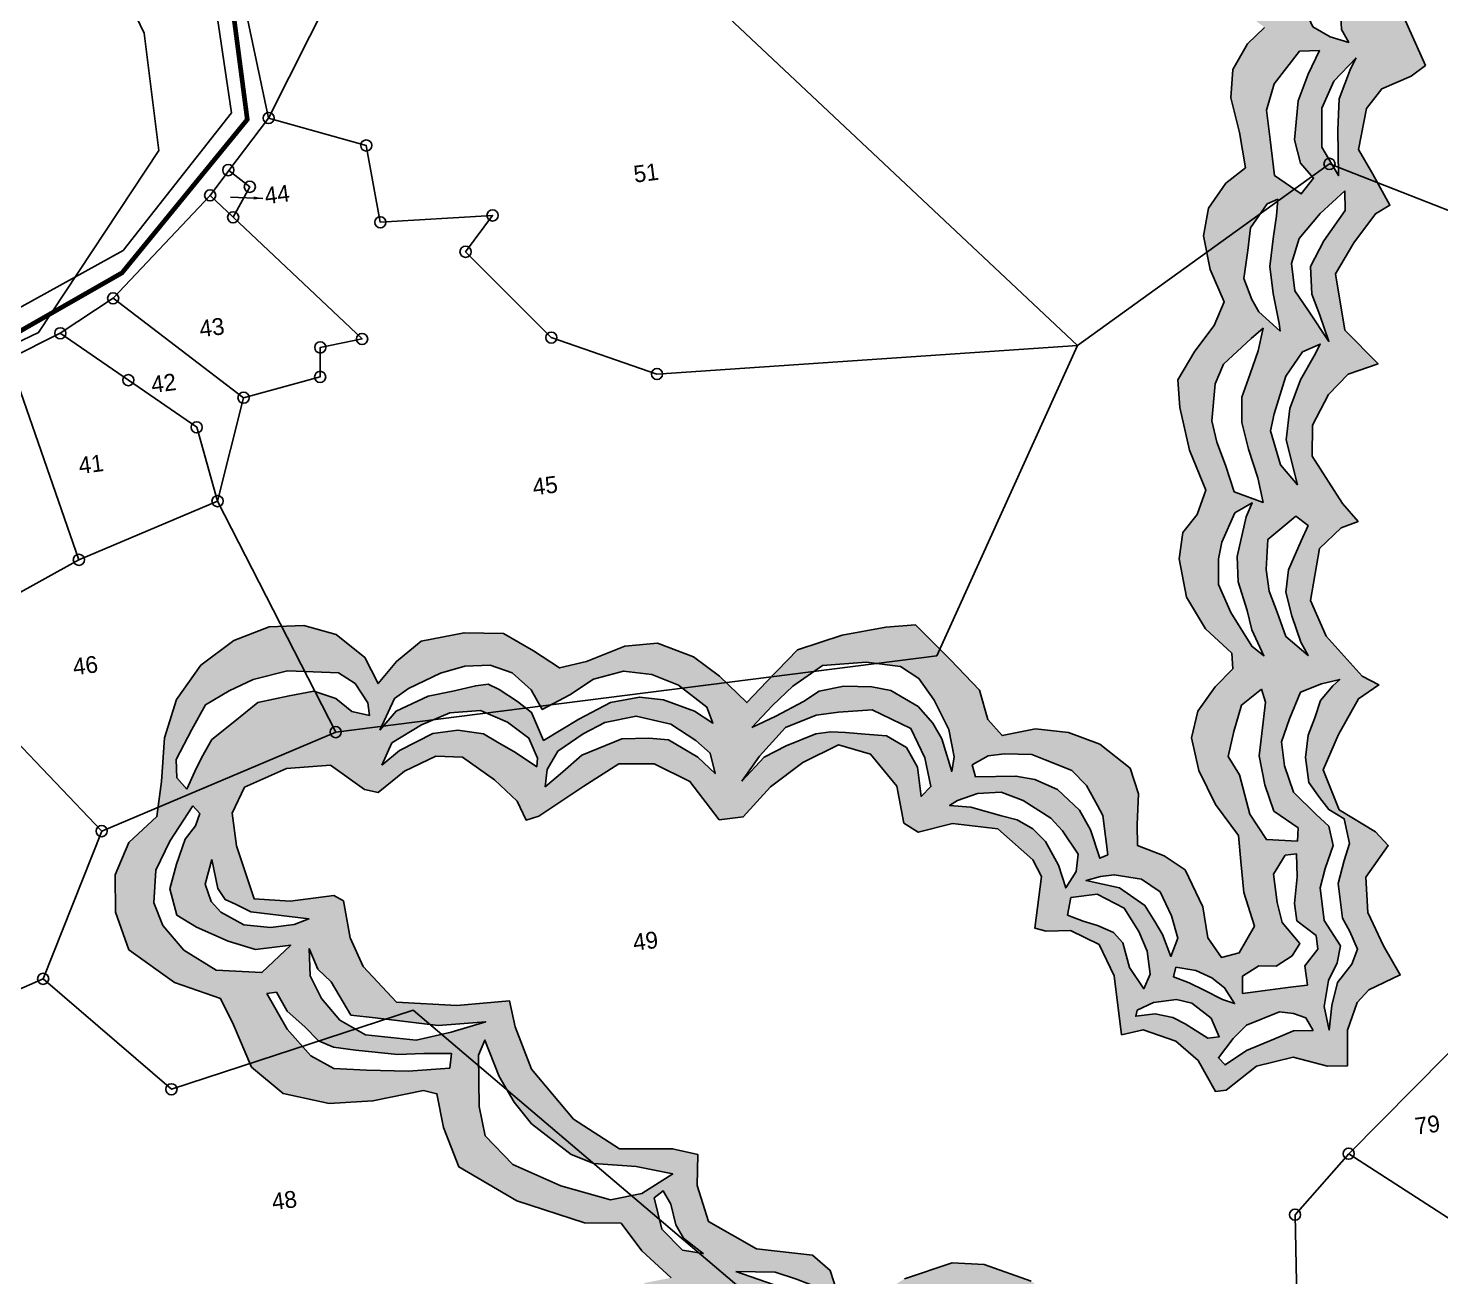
# Model space of a CAD drawing. Header units: metres. Extents: x 306977 to 311128, y 1929693 to 1933907.
# Drawn here: x 309382 to 310009, y 1932328 to 1932883 of the extents above; entities that cross this region are included whole.
import ezdxf

# ---------------------------------------------------------------- set-up
doc = ezdxf.new("R2010")
doc.units = ezdxf.units.M
doc.header["$LTSCALE"] = 0.3
doc.linetypes.add('DASHDOT', pattern=[1, 0.5, -0.25, 0, -0.25])
doc.layers.get('0').update_dxf_attribs({"linetype": 'CONTINUOUS'})
for name, color, linetype in [('POLY_HATCH', 12, 'CONTINUOUS'), ('POLY_PARCEL', 6, 'CONTINUOUS'), ('POLY_WATER', 4, 'CONTINUOUS'), ('SYM_ARROW', 1, 'CONTINUOUS'), ('SYM_STONE', 1, 'CONTINUOUS'), ('TEXT_PARCEL', 7, 'CONTINUOUS'), ('V_BOUND_STREAM_LINE', 7, 'DASHDOT'), ('VILLAGE BOUNDRY', 15, 'CONTINUOUS')]:
    doc.layers.add(name, color=color, linetype=linetype)
doc.styles.add('TEXT_MAP', font='KRDEV050.TTF')
doc.dimstyles.get("Standard").update_dxf_attribs({"dimtxt": 0.18, "dimasz": 0.18, "dimexe": 0.18, "dimexo": 0.0625, "dimgap": 0.09, "dimtad": 0, "dimtih": 1, "dimtoh": 1, "dimdec": 4, "dimzin": 0, "dimdsep": 46, "dimtxsty": 'Standard', "dimcen": 0.09, "dimadec": 0, "dimazin": 0, "dimtfac": 1, "dimtdec": 4, "dimtofl": 0, "dimtmove": 0, "dimatfit": 3, "dimfxl": 1, "dimtolj": 1, "dimtzin": 0, "dimarcsym": 0})
pattern_1 = [(0, (304442.5539, 1929643.4807), (0.79375, 0.79375), [0.79375, -0.79375]), (90, (304443.3477, 1929643.4807), (-0.79375, 0.79375), [0.79375, -0.79375])]

# ---------------------------------------------------------------- blocks, each defined once
blk = doc.blocks.new('STONE')
blk.add_circle((0, 0), 0.851)
blk = doc.blocks.new('TEXTARROW')
blk.add_leader([(0.04, -0.01), (8.68, -0.01)], dimstyle='Standard', override={"dimtxt": 2.5, "dimasz": 2.5, "dimexe": 1.25, "dimexo": 0.625, "dimgap": 0.625, "dimtad": 1, "dimtih": 0, "dimtoh": 0, "dimzin": 8, "dimcen": 2.5, "dimtofl": 1})
blk = doc.blocks.new('ED')
at = {"layer": 'POLY_HATCH'}
h = blk.add_hatch(dxfattribs=at)
h.set_pattern_fill('ZIGZAG', color=256, scale=0.25, style=0)
h.set_pattern_definition(pattern_1)
h.paths.add_polyline_path([(304953.11, 1930227.54), (304954.01, 1930229.92), (304955.4, 1930231.74), (304955.22, 1930232.48), (304953.68, 1930233.23), (304950.73, 1930234.55), (304948.84, 1930237.5), (304947.45, 1930241.24), (304947.52, 1930242.95), (304944.67, 1930242.74), (304945.22, 1930240.86), (304946.25, 1930236.45), (304949.64, 1930233.51), (304949.64, 1930232.33), (304946.69, 1930234.24), (304944.04, 1930236.01), (304941.54, 1930240.86), (304941.54, 1930242.5), (304938.18, 1930242.25), (304938.9, 1930239.39), (304940.37, 1930236.74), (304941.84, 1930234.54), (304946.25, 1930231.6), (304944.78, 1930231.3), (304941.84, 1930232.33), (304939.34, 1930234.54), (304937.13, 1930237.48), (304935.95, 1930241.6), (304936.19, 1930242.1), (304932.47, 1930241.82), (304932.8, 1930240.35), (304934.26, 1930235.69), (304937.08, 1930232.73), (304940.32, 1930230.13), (304939.64, 1930227.68), (304938.4, 1930225.86), (304938.08, 1930222.91), (304939.11, 1930219.81), (304941.71, 1930216.79), (304944.1, 1930214.47), (304942.07, 1930212.94), (304940.18, 1930210.42), (304939.57, 1930207.46), (304940.04, 1930203.65), (304940.21, 1930199.84), (304937.9, 1930198.46), (304935.72, 1930196.07), (304934.83, 1930193.19), (304935.08, 1930189.52), (304936.12, 1930185.93), (304934.73, 1930183.54), (304932.34, 1930181.09), (304931.34, 1930179.79), (304934.33, 1930177.82), (304935.21, 1930179.32), (304938.49, 1930181.66), (304939.89, 1930182.59), (304939.07, 1930180.25), (304937.9, 1930177.92), (304936.98, 1930176.08), (304940.18, 1930173.98), (304941.65, 1930177.22), (304943.75, 1930179.55), (304945.74, 1930180.14), (304944.92, 1930178.97), (304943.17, 1930176.63), (304941.65, 1930173.71), (304941.5, 1930173.12), (304943.81, 1930171.6), (304945.95, 1930174.69), (304948.31, 1930176.57), (304951.6, 1930177.28), (304948.54, 1930181.27), (304948.31, 1930187.38), (304950.66, 1930190.44), (304953.35, 1930193.22), (304955, 1930193.92), (304953.59, 1930197.45), (304952.41, 1930200.27), (304953.83, 1930204.5), (304955.71, 1930206.38), (304959, 1930207.32), (304960.65, 1930208.26), (304959, 1930213.66), (304959.47, 1930216.48), (304961.59, 1930219.06), (304963.71, 1930219.06), (304965.35, 1930220.47), (304967, 1930223.76), (304970.29, 1930225.88), (304972.88, 1930225.64), (304975, 1930224), (304976.41, 1930221.41), (304977.35, 1930220.47), (304980.41, 1930220), (304982.29, 1930217.42), (304983, 1930215.3), (304981.37, 1930211.06), (304982.53, 1930209.9), (304983.94, 1930207.55), (304984.87, 1930204.36), (304984.57, 1930202.57), (304987.1, 1930201.98), (304987.1, 1930203.54), (304986.96, 1930206.03), (304986.39, 1930208.52), (304987.82, 1930206.38), (304988.39, 1930203.68), (304988.39, 1930201.69), (304991.23, 1930201.03), (304991.23, 1930201.9), (304990.52, 1930204.96), (304989.81, 1930206.74), (304990.52, 1930206.53), (304991.73, 1930204.75), (304992.3, 1930202.83), (304992.56, 1930200.72), (304995.94, 1930199.95), (304995.91, 1930200.95), (304994.45, 1930205.11), (304992.71, 1930207.35), (304994.67, 1930208.74), (304995.99, 1930211.41), (304996.16, 1930217.36), (304994.2, 1930221.16), (304991.03, 1930224.26), (304988.07, 1930224.23), (304984.26, 1930224.55), (304983.37, 1930226.79), (304982.91, 1930229.24), (304980.8, 1930232.13), (304978.27, 1930234.23), (304973.39, 1930234.76), (304968.58, 1930233.52), (304965.48, 1930231.7), (304963.24, 1930228.75), (304962.27, 1930224.94), (304961.38, 1930222.41), (304958.71, 1930220.95), (304955.89, 1930221.56), (304954.01, 1930223.73)])
h.paths.add_polyline_path([(304943.37, 1930228.66), (304945.52, 1930228.06), (304945.09, 1930225.91), (304944.92, 1930223.76), (304945.35, 1930222.64), (304946.38, 1930220.93), (304947.67, 1930219.21), (304950.25, 1930217.92), (304952.65, 1930217.32), (304952.4, 1930215.34), (304952.22, 1930213.2), (304952.83, 1930211.74), (304950.94, 1930212.59), (304949.22, 1930213.88), (304948.79, 1930215.34), (304945.52, 1930217.32), (304942.08, 1930221.36), (304941.65, 1930223.93)], flags=16)
h.paths.add_polyline_path([(304947.93, 1930226.77), (304948.1, 1930229.09), (304949.22, 1930229.95), (304950.08, 1930230.37), (304950.68, 1930229.34), (304950.68, 1930228.06), (304950.94, 1930225.91), (304951.37, 1930224.79), (304951.97, 1930222.9), (304953.26, 1930220.93), (304955.4, 1930219.04), (304955.23, 1930218.18), (304952.22, 1930219.21), (304950.08, 1930221.18), (304948.79, 1930222.64), (304947.93, 1930224.36)], flags=16)
h.paths.add_polyline_path([(304947.5, 1930211.49), (304949.61, 1930211.26), (304948.09, 1930208.92), (304946.69, 1930206.24), (304945.75, 1930202.15), (304946.1, 1930199.58), (304947.27, 1930197.83), (304945.75, 1930196.31), (304943.18, 1930198.64), (304943.18, 1930202.5), (304943.18, 1930205.65), (304944.35, 1930208.34)], flags=16)
h.paths.add_polyline_path([(304953.42, 1930210), (304952.66, 1930208.92), (304951.04, 1930205.88), (304950.5, 1930202.63), (304949.96, 1930197.76), (304948.55, 1930201.01), (304949.09, 1930205.13), (304950.71, 1930207.83)], flags=16)
h.paths.add_polyline_path([(304965.34, 1930225.92), (304965.88, 1930227.32), (304967.51, 1930229.71), (304969.46, 1930230.57), (304972.71, 1930231.12), (304977.04, 1930230.03), (304979.75, 1930226.46), (304979.75, 1930224.08), (304977.8, 1930226.46), (304976.17, 1930227.87), (304974.01, 1930228.62), (304971.62, 1930228.62), (304968.37, 1930227.54)], flags=16)
h.paths.add_polyline_path([(304943.18, 1930196.07), (304942.83, 1930194.32), (304942.25, 1930192.22), (304941.43, 1930189.06), (304941.43, 1930186.14), (304941.66, 1930182.87), (304941.66, 1930182.06), (304939.67, 1930184.39), (304939.09, 1930185.79), (304938.51, 1930188.13), (304939.32, 1930191.05), (304939.91, 1930193.39), (304942.01, 1930195.72)], flags=16)
h.paths.add_polyline_path([(304950.43, 1930196.07), (304950.19, 1930193.97), (304947.5, 1930191.05), (304945.75, 1930188.48), (304945.52, 1930185.56), (304946.1, 1930183.22), (304946.69, 1930180.3), (304944.93, 1930183.81), (304943.76, 1930186.14), (304943.76, 1930189.06), (304944.93, 1930191.63), (304947.5, 1930193.97)], flags=16)
h.paths.add_polyline_path([(304979.43, 1930222.67), (304983, 1930222.13), (304987.01, 1930218.66), (304987.55, 1930215.95), (304986.25, 1930211.62), (304984.84, 1930210.54), (304985.38, 1930214.33), (304985.38, 1930216.17), (304984.84, 1930217.8), (304984.08, 1930219.42), (304982.68, 1930221.04)], flags=16)
h.paths.add_polyline_path([(304985.17, 1930222.67), (304988.42, 1930222.45), (304990.8, 1930219.96), (304991.88, 1930216.71), (304992.21, 1930215.41), (304992.21, 1930212.92), (304990.8, 1930210), (304989.5, 1930209.13), (304990.04, 1930211.3), (304990.26, 1930214.33), (304990.04, 1930215.95), (304989.5, 1930218.66), (304988.96, 1930219.96), (304987.88, 1930221.59)], flags=16)
h = blk.add_hatch(dxfattribs=at)
h.set_pattern_fill('ZIGZAG', color=256, scale=0.25, style=0)
h.set_pattern_definition(pattern_1)
h.paths.add_polyline_path([(304945.01, 1930142.03), (304947.36, 1930143.21), (304945.72, 1930144.38), (304942.42, 1930149.08), (304941.25, 1930153.07), (304942.89, 1930158.48), (304945.48, 1930160.36), (304947.36, 1930160.83), (304945.95, 1930162.94), (304943.37, 1930168.35), (304943.83, 1930171.59), (304941.5, 1930173.12), (304940.83, 1930170.44), (304941.42, 1930165.53), (304939.9, 1930167.87), (304939.31, 1930171.61), (304939.9, 1930173.36), (304940.18, 1930173.98), (304936.98, 1930176.08), (304936.73, 1930175.58), (304936.38, 1930172.89), (304936.73, 1930169.97), (304937.32, 1930166.82), (304937.55, 1930164.13), (304934.63, 1930165.65), (304934.05, 1930168.57), (304933.46, 1930171.14), (304933.23, 1930173.48), (304934.05, 1930177.33), (304934.33, 1930177.82), (304931.34, 1930179.79), (304930.17, 1930178.27), (304929.99, 1930175.32), (304930.45, 1930170.66), (304931.63, 1930166.21), (304930.38, 1930163.75), (304928.63, 1930162.01), (304927.88, 1930159.27), (304928.13, 1930155.1), (304929.74, 1930151.51), (304932.2, 1930148.55), (304932.09, 1930146.88), (304929.99, 1930145.21), (304927.81, 1930142.89), (304926.78, 1930140.15), (304927.1, 1930136.56), (304928.42, 1930132.75), (304930.45, 1930129.16), (304930.34, 1930126.34), (304930.24, 1930123.03), (304930.91, 1930119.3), (304928.95, 1930116.7), (304926.99, 1930116.45), (304925.82, 1930118.69), (304925.71, 1930122.07), (304924.32, 1930126.24), (304922.29, 1930127.98), (304919.62, 1930129.44), (304919.87, 1930131.68), (304920.4, 1930134.92), (304919.87, 1930137.73), (304916.98, 1930140.69), (304913.81, 1930142.36), (304911.51, 1930142.91), (304910.07, 1930140.28), (304910.97, 1930139.79), (304912.59, 1930138.9), (304913.66, 1930138.27), (304915, 1930136.48), (304915.9, 1930134.24), (304916.35, 1930133.08), (304916.35, 1930130.84), (304916.35, 1930128.87), (304915.45, 1930128.6), (304914.83, 1930131.73), (304913.93, 1930133.97), (304911.87, 1930136.48), (304909.63, 1930137.82), (304908.86, 1930138.07), (304907.71, 1930135.97), (304908.11, 1930135.76), (304910.79, 1930133.52), (304911.87, 1930132), (304913.21, 1930129.32), (304912.77, 1930127.52), (304911.42, 1930125.91), (304910.97, 1930128.42), (304909.9, 1930131.11), (304908.73, 1930132.63), (304907.21, 1930133.79), (304906.64, 1930134.01), (304905.71, 1930132.31), (304908.31, 1930129.34), (304909.02, 1930127.46), (304907.61, 1930122.06), (304908.78, 1930121.59), (304911.37, 1930121.35), (304914.19, 1930119.47), (304915.37, 1930115.95), (304915.37, 1930109.6), (304917.72, 1930109.84), (304921.02, 1930108.19), (304923.13, 1930105.84), (304924.54, 1930102.32), (304925.72, 1930102.32), (304929.25, 1930104.43), (304933.25, 1930104.9), (304936.78, 1930103.49), (304938.9, 1930103.26), (304939.37, 1930107.02), (304940.78, 1930109.84), (304942.19, 1930111.01), (304945.72, 1930112.19), (304944.31, 1930115.48), (304943.13, 1930119.24), (304943.37, 1930123), (304946.19, 1930126.05), (304945.01, 1930127.7), (304941.48, 1930130.52), (304940.31, 1930134.98), (304942.42, 1930138.51)])
h.paths.add_polyline_path([(304939.2, 1930138.84), (304938.61, 1930136.51), (304938.61, 1930133.82), (304939.55, 1930132.07), (304940.36, 1930130.67), (304941.88, 1930129.5), (304942.12, 1930126.81), (304941.3, 1930125.06), (304940.36, 1930122.72), (304940.36, 1930118.98), (304940.95, 1930117.47), (304941.53, 1930115.48), (304940.71, 1930113.96), (304938.96, 1930112.21), (304938.03, 1930109.87), (304937.44, 1930107.3), (304937.21, 1930109.87), (304938.03, 1930112.56), (304939.2, 1930114.31), (304939.78, 1930116.06), (304938.38, 1930118.98), (304938.38, 1930122.49), (304939.2, 1930124.47), (304940.36, 1930126.81), (304940.13, 1930128.91), (304938.96, 1930130.32), (304936.86, 1930133), (304936.27, 1930135.92), (304936.27, 1930138.49), (304937.44, 1930140.83), (304938.96, 1930143.52), (304941.3, 1930144.1), (304943.29, 1930144.33), (304942.47, 1930143.75), (304940.95, 1930142.35), (304940.13, 1930140.6)], flags=16)
h.paths.add_polyline_path([(304934.29, 1930139.66), (304933.7, 1930137.32), (304933.94, 1930134.17), (304934.52, 1930131.25), (304936.86, 1930129.15), (304936.62, 1930127.75), (304933.35, 1930128.33), (304931.95, 1930131.25), (304931.36, 1930135.57), (304930.43, 1930137.67), (304931.36, 1930140.24), (304932.53, 1930142.93), (304934.87, 1930144.33), (304935.1, 1930142.93)], flags=16)
h.paths.add_polyline_path([(304940.25, 1930147.28), (304938.15, 1930149.61), (304937.56, 1930152.3), (304936.98, 1930154.64), (304936.98, 1930156.97), (304937.56, 1930160.13), (304940.83, 1930162.23), (304942, 1930161.06), (304941.07, 1930159.54), (304939.31, 1930156.62), (304938.73, 1930154.29), (304939.08, 1930151.72), (304939.66, 1930148.8)], flags=16)
h.paths.add_polyline_path([(304935.57, 1930147.86), (304934.41, 1930149.03), (304932.65, 1930152.88), (304931.72, 1930156.04), (304932.07, 1930158.73), (304932.65, 1930160.48), (304934.41, 1930163.4), (304936.39, 1930164.22), (304935.57, 1930162.81), (304934.06, 1930158.73), (304933.82, 1930156.04), (304934.41, 1930152.88), (304934.64, 1930150.78)], flags=16)
h.paths.add_polyline_path([(304936.34, 1930126.42), (304936.1, 1930123.97), (304935.48, 1930121.16), (304935.48, 1930119.32), (304937.32, 1930117.49), (304937.32, 1930116.02), (304935.73, 1930114.43), (304935.73, 1930112.35), (304933.89, 1930112.35), (304931.2, 1930112.35), (304928.75, 1930112.35), (304928.99, 1930114.18), (304930.83, 1930115.04), (304932.67, 1930114.79), (304934.5, 1930115.65), (304935.48, 1930116.87), (304933.89, 1930119.32), (304933.65, 1930121.52), (304933.65, 1930124.58), (304935.12, 1930126.42)], flags=16)
h.paths.add_polyline_path([(304921.4, 1930124.22), (304922.26, 1930121.52), (304922.63, 1930119.08), (304921.65, 1930117.24), (304921.04, 1930119.69), (304920.42, 1930121.16), (304919.57, 1930122.99), (304917.12, 1930125.2), (304913.69, 1930126.42), (304915.28, 1930126.66), (304916.75, 1930126.66), (304919.57, 1930125.81)], flags=16)
h.paths.add_polyline_path([(304917.36, 1930122.99), (304918.59, 1930120.3), (304919.2, 1930118.1), (304919.2, 1930115.65), (304918.34, 1930114.18), (304917.12, 1930116.63), (304916.75, 1930119.32), (304915.89, 1930120.55), (304915.28, 1930120.91), (304914.3, 1930121.52), (304912.83, 1930122.14), (304911.24, 1930122.99), (304911.85, 1930124.83), (304914.67, 1930124.83)], flags=16)
h.paths.add_polyline_path([(304925.69, 1930114.43), (304926.91, 1930113.2), (304927.77, 1930111.37), (304926.55, 1930111.98), (304924.71, 1930113.2), (304923.24, 1930114.18), (304921.65, 1930115.04), (304922.01, 1930116.02), (304924.1, 1930115.4)], flags=16)
h.paths.add_polyline_path([(304933.89, 1930109.53), (304935.12, 1930108.92), (304935.73, 1930107.45), (304933.65, 1930107.69), (304931.44, 1930107.08), (304928.38, 1930106.23), (304925.93, 1930105), (304925.32, 1930105.86), (304927.16, 1930107.69), (304928.75, 1930108.92), (304932.42, 1930109.9)], flags=16)
h.paths.add_polyline_path([(304923.24, 1930111.98), (304925.08, 1930110.14), (304925.69, 1930108.06), (304924.46, 1930108.06), (304922.26, 1930109.9), (304921.04, 1930110.75), (304919.2, 1930111.37), (304917.12, 1930111.37), (304917.36, 1930111.98), (304919.2, 1930112.59), (304921.65, 1930112.59)], flags=16)
h = blk.add_hatch(dxfattribs=at)
h.set_pattern_fill('ZIGZAG', color=256, scale=0.25, style=0)
h.set_pattern_definition(pattern_1)
h.paths.add_polyline_path([(304871.47, 1930157.38), (304867.94, 1930157.49), (304863.7, 1930156.38), (304860.75, 1930156.06), (304858.22, 1930158.24), (304855.26, 1930160.48), (304851.09, 1930161.08), (304846.42, 1930160.76), (304843.53, 1930158.95), (304841.29, 1930156.85), (304840.25, 1930159.8), (304837.51, 1930162.61), (304834.2, 1930164), (304830.53, 1930164.32), (304826.57, 1930163.36), (304822.76, 1930161.19), (304819.73, 1930157.88), (304817.91, 1930154), (304817.02, 1930149.41), (304816.06, 1930145.74), (304812.74, 1930143.36), (304810.85, 1930140.12), (304810.39, 1930136.17), (304811.28, 1930132), (304815.67, 1930127.91), (304820.33, 1930125.6), (304821.37, 1930122.64), (304822.69, 1930117.91), (304825.71, 1930114.67), (304830.45, 1930113), (304835.12, 1930112.68), (304840.61, 1930113.1), (304842, 1930112.57), (304842.25, 1930108.9), (304843.35, 1930104.52), (304849.02, 1930100.15), (304855.9, 1930096.91), (304859.78, 1930096.37), (304861.6, 1930093.14), (304864.34, 1930089.9), (304861.53, 1930089.72), (304858.57, 1930088.05), (304855.26, 1930084.95), (304855.23, 1930084.91), (304859.88, 1930081.88), (304860.25, 1930082.75), (304863.67, 1930085.28), (304868.48, 1930086.8), (304869.75, 1930086.54), (304873.55, 1930085.28), (304875.7, 1930084.01), (304879.88, 1930080.85), (304879.88, 1930079.2), (304874.81, 1930082.37), (304871.9, 1930082.75), (304868.48, 1930081.73), (304864.96, 1930078.57), (304866.68, 1930077.45), (304869.58, 1930079.54), (304872.9, 1930080.57), (304875.14, 1930079.61), (304877.39, 1930078.01), (304879.78, 1930075.48), (304881.74, 1930075.52), (304884.05, 1930076.83), (304887.79, 1930076.8), (304891.61, 1930075.98), (304893.35, 1930074.23), (304894.89, 1930071.42), (304895.28, 1930070.52), (304897.31, 1930071.55), (304896.98, 1930072.87), (304895.97, 1930074.52), (304892.8, 1930076.67), (304891.53, 1930077.68), (304888.11, 1930078.31), (304884.57, 1930078.31), (304884.57, 1930078.95), (304888.11, 1930079.83), (304891.53, 1930079.58), (304896.35, 1930077.94), (304899.13, 1930073.5), (304899.5, 1930072.66), (304901.94, 1930073.9), (304900.78, 1930076.04), (304898.25, 1930078.31), (304895.08, 1930080.47), (304893.18, 1930081.73), (304889, 1930082.11), (304885.2, 1930081.1), (304883.05, 1930081.1), (304885.83, 1930082.75), (304889, 1930084.01), (304891.28, 1930084.65), (304894.7, 1930084.65), (304897.61, 1930083.38), (304901.67, 1930080.47), (304903.57, 1930077.05), (304904.7, 1930075.3), (304908.42, 1930077.19), (304906.84, 1930080.55), (304902.46, 1930084.68), (304897.72, 1930087.1), (304894.32, 1930087.71), (304889.06, 1930086.66), (304885.77, 1930085.01), (304883.42, 1930083.13), (304882.01, 1930084.78), (304881.3, 1930088.54), (304879.65, 1930090.41), (304873.77, 1930091.82), (304869.07, 1930095.35), (304868.36, 1930099.34), (304868.83, 1930102.63), (304866.24, 1930103.57), (304860.6, 1930104.28), (304856.13, 1930108.04), (304852.36, 1930113.91), (304851.19, 1930118.61), (304850.95, 1930121.43), (304845.31, 1930121.67), (304838.95, 1930122.84), (304835.89, 1930127.07), (304834.91, 1930130.28), (304834.68, 1930134.28), (304833.73, 1930134.98), (304829.03, 1930134.98), (304825.27, 1930135.69), (304824.09, 1930141.56), (304824.09, 1930145.09), (304825.74, 1930147.67), (304830.44, 1930149.08), (304835.15, 1930148.84), (304838.44, 1930145.79), (304839.85, 1930145.32), (304842.91, 1930147.2), (304846.44, 1930148.37), (304849.26, 1930147.9), (304852.32, 1930145.09), (304854.44, 1930142.5), (304855.14, 1930140.39), (304856.55, 1930140.62), (304861.73, 1930143.21), (304865.73, 1930145.09), (304869.49, 1930144.62), (304873.02, 1930142.27), (304875.61, 1930137.8), (304878.2, 1930137.8), (304881.49, 1930140.62), (304885.26, 1930142.74), (304889.26, 1930144.15), (304892.55, 1930142.74), (304894.9, 1930138.98), (304895.14, 1930134.98), (304896.55, 1930133.81), (304900.31, 1930134.28), (304905.02, 1930133.1), (304905.71, 1930132.31), (304906.64, 1930134.01), (304905.6, 1930134.42), (304902.46, 1930135.76), (304900.22, 1930136.21), (304901.12, 1930136.66), (304903.36, 1930137.11), (304905.87, 1930136.93), (304907.71, 1930135.97), (304908.86, 1930138.07), (304907.66, 1930138.45), (304903.36, 1930138.9), (304903.18, 1930140.24), (304904.97, 1930140.96), (304906.76, 1930140.96), (304909.63, 1930140.51), (304910.07, 1930140.28), (304911.51, 1930142.91), (304910.35, 1930143.18), (304906.75, 1930142.93), (304905.43, 1930144.82), (304904.97, 1930148.06), (304902.3, 1930151.65), (304899.05, 1930155.82), (304895.88, 1930155.99), (304891.14, 1930155.74), (304886.19, 1930154.78), (304882.52, 1930151.83), (304880.13, 1930149.87), (304877.6, 1930153.04), (304875.07, 1930155.42)])
h.paths.add_polyline_path([(304870.44, 1930154.14), (304873.12, 1930152.62), (304875.81, 1930149.93), (304876.26, 1930148.14), (304874.47, 1930149.66), (304871.33, 1930151.28), (304868.82, 1930151.9), (304865.69, 1930151.72), (304862.1, 1930150.38), (304858.07, 1930148.59), (304857.18, 1930151.72), (304855.83, 1930153.07), (304854.04, 1930154.59), (304852.97, 1930155.31), (304851.62, 1930155.31), (304849.11, 1930155.04), (304846.43, 1930154.86), (304842.84, 1930153.69), (304840.87, 1930151.9), (304842.84, 1930155.04), (304844.46, 1930155.93), (304848.04, 1930157.1), (304850.73, 1930157.54), (304853.42, 1930157.28), (304855.65, 1930156.2), (304857.45, 1930154.14), (304858.34, 1930151.9), (304861.48, 1930153.07), (304864.17, 1930154.41), (304867.48, 1930154.86)], flags=16)
h.paths.add_polyline_path([(304868.2, 1930149.93), (304871.78, 1930148.59), (304874.2, 1930146.53), (304875.54, 1930145.01), (304875.81, 1930142.77), (304874.2, 1930144.74), (304871.33, 1930146.98), (304869.27, 1930147.43), (304866.4, 1930147.69), (304861.93, 1930146.53), (304859.69, 1930145.01), (304857.63, 1930143.66), (304858.07, 1930145.46), (304859.42, 1930147.25), (304862.37, 1930148.77), (304864.79, 1930149.66)], flags=16)
h.paths.add_polyline_path([(304856.55, 1930149.04), (304857.18, 1930146.8), (304857, 1930145.9), (304854.94, 1930147.69), (304853.15, 1930149.04), (304851.8, 1930150.11), (304849.11, 1930150.83), (304846.43, 1930150.83), (304842.66, 1930149.48), (304840.6, 1930148.14), (304841.95, 1930150.38), (304845.35, 1930151.9), (304848.49, 1930152.8), (304851.8, 1930152.62), (304854.49, 1930151.01)], flags=16)
h.paths.add_polyline_path([(304880.31, 1930147.15), (304882.82, 1930149.21), (304885.24, 1930151), (304888.65, 1930152.79), (304893.3, 1930152.53), (304896.89, 1930151.63), (304898.68, 1930150.11), (304900.02, 1930147.6), (304901.19, 1930144.29), (304901.37, 1930141.33), (304900.92, 1930139.81), (304900.29, 1930143.39), (304899.57, 1930145.18), (304898.23, 1930147.15), (304895.54, 1930149.21), (304893.57, 1930149.84), (304890.62, 1930150.29), (304887.93, 1930150.11), (304886.14, 1930149.21), (304883, 1930148.05)], flags=16)
h.paths.add_polyline_path([(304880.76, 1930144.02), (304883.9, 1930146.71), (304887.3, 1930147.6), (304889.72, 1930147.6), (304893.3, 1930147.42), (304897.16, 1930144.91), (304898.23, 1930141.6), (304898.5, 1930138.47), (304897.33, 1930137.57), (304897.33, 1930140.71), (304896.44, 1930142.94), (304894.47, 1930144.47), (304892.23, 1930144.91), (304890.17, 1930145.36), (304888.65, 1930145.63), (304887.03, 1930145.63), (304883.72, 1930144.74), (304881.21, 1930143.84), (304878.52, 1930141.6)], flags=16)
h.paths.add_polyline_path([(304839.94, 1930154.95), (304839.94, 1930153.6), (304838.14, 1930154.23), (304836.62, 1930155.84), (304834.38, 1930156.92), (304831.69, 1930156.74), (304828.29, 1930156.47), (304825.42, 1930154.68), (304822.91, 1930153.15), (304821.57, 1930151.36), (304820.67, 1930150.02), (304819.6, 1930148.23), (304818.7, 1930149.57), (304818.88, 1930151.54), (304820.94, 1930154.5), (304822.73, 1930156.92), (304825.42, 1930158.08), (304828.11, 1930158.97), (304831.87, 1930159.42), (304834.56, 1930158.97), (304837.25, 1930158.53), (304838.86, 1930157.18)], flags=16)
h.paths.add_polyline_path([(304848.14, 1930119.55), (304844.34, 1930118.92), (304840.54, 1930118.54), (304835.22, 1930119.8), (304832.69, 1930121.7), (304831.04, 1930124.24), (304830.15, 1930126.77), (304830.41, 1930129.68), (304831.04, 1930127.4), (304832.31, 1930125.88), (304833.95, 1930122.08), (304836.49, 1930121.45), (304843.07, 1930119.8)], flags=16)
h.paths.add_polyline_path([(304847.81, 1930117.61), (304848.82, 1930113.56), (304850.09, 1930110.65), (304851.61, 1930108.12), (304855.41, 1930104.32), (304857.69, 1930103.05), (304862.12, 1930102.17), (304865.92, 1930100.9), (304862.38, 1930099.25), (304858.96, 1930099), (304853.89, 1930101.15), (304849.08, 1930104.06), (304846.54, 1930107.48), (304846.29, 1930110.65), (304846.92, 1930116.09)], flags=16)
h.paths.add_polyline_path([(304830.79, 1930132.84), (304829.14, 1930132.46), (304826.61, 1930132.46), (304823.82, 1930133.1), (304821.54, 1930134.74), (304820.65, 1930136.01), (304820.27, 1930137.91), (304821.29, 1930140.44), (304821.54, 1930137.28), (304822.17, 1930136.01), (304823.19, 1930135.38), (304824.71, 1930134.36)], flags=16)
h.paths.add_polyline_path([(304844.09, 1930116.64), (304843.71, 1930115.12), (304839.27, 1930115.37), (304834.84, 1930116.01), (304831.42, 1930116.64), (304829.14, 1930118.28), (304826.99, 1930121.45), (304825.34, 1930125.5), (304826.35, 1930125.5), (304827.24, 1930123.35), (304828.89, 1930121.45), (304830.15, 1930119.8), (304831.67, 1930118.92), (304833.95, 1930118.28), (304838.39, 1930117.27), (304841.17, 1930117.02)], flags=16)
h.paths.add_polyline_path([(304828.51, 1930130.31), (304825.09, 1930127.78), (304820.27, 1930128.67), (304817.11, 1930131.2), (304815.21, 1930134.11), (304814.57, 1930136.64), (304815.21, 1930140.06), (304817.11, 1930142.97), (304820.02, 1930146.39), (304820.65, 1930145.5), (304820.02, 1930144.24), (304818.75, 1930142.97), (304817.49, 1930140.44), (304816.47, 1930137.91), (304816.85, 1930135), (304818.75, 1930133.48), (304821.92, 1930131.58), (304824.71, 1930130.31)], flags=16)
h.paths.add_polyline_path([(304864.66, 1930099.25), (304865.29, 1930097.73), (304865.54, 1930095.46), (304866.18, 1930093.94), (304868.08, 1930092.04), (304865.92, 1930092.67), (304864.02, 1930095.2), (304863.64, 1930098.62)], flags=16)
h.paths.add_polyline_path([(304871.27, 1930089.71), (304875.45, 1930089.08), (304877.6, 1930088.06), (304879.25, 1930087.18), (304880.13, 1930084.9), (304878.61, 1930085.53), (304877.35, 1930086.54), (304875.07, 1930087.81)], flags=16)
for points in [[(304902.46, 1930084.68), (304897.72, 1930087.1), (304894.32, 1930087.71), (304889.06, 1930086.66)], [(304882.01, 1930084.78), (304881.3, 1930088.54), (304879.65, 1930090.41), (304873.77, 1930091.82), (304869.07, 1930095.35), (304868.36, 1930099.34), (304868.83, 1930102.63), (304866.24, 1930103.57), (304860.6, 1930104.28), (304856.13, 1930108.04), (304852.36, 1930113.91), (304851.19, 1930118.61), (304850.95, 1930121.43), (304845.31, 1930121.67), (304838.95, 1930122.84), (304835.89, 1930127.07), (304834.91, 1930130.28), (304834.68, 1930134.28), (304833.73, 1930134.98), (304829.03, 1930134.98), (304825.27, 1930135.69), (304824.09, 1930141.56), (304824.09, 1930145.09), (304825.74, 1930147.67), (304830.44, 1930149.08), (304835.15, 1930148.84), (304838.44, 1930145.79), (304839.85, 1930145.32), (304842.91, 1930147.2), (304846.44, 1930148.37), (304849.26, 1930147.9), (304852.32, 1930145.09), (304854.44, 1930142.5), (304855.14, 1930140.39), (304856.55, 1930140.62), (304861.73, 1930143.21), (304865.73, 1930145.09), (304869.49, 1930144.62), (304873.02, 1930142.27), (304875.61, 1930137.8), (304878.2, 1930137.8), (304881.49, 1930140.62), (304885.26, 1930142.74), (304889.26, 1930144.15), (304892.55, 1930142.74), (304894.9, 1930138.98), (304895.14, 1930134.98), (304896.55, 1930133.81), (304900.31, 1930134.28), (304905.02, 1930133.1), (304908.31, 1930129.34), (304909.02, 1930127.46), (304907.61, 1930122.06), (304908.78, 1930121.59), (304911.37, 1930121.35), (304914.19, 1930119.47), (304915.37, 1930115.95), (304915.37, 1930109.6), (304917.72, 1930109.84), (304921.02, 1930108.19), (304923.13, 1930105.84), (304924.54, 1930102.32), (304925.72, 1930102.32), (304929.25, 1930104.43), (304933.25, 1930104.9), (304936.78, 1930103.49), (304938.9, 1930103.26), (304939.37, 1930107.02), (304940.78, 1930109.84), (304942.19, 1930111.01), (304945.72, 1930112.19), (304944.31, 1930115.48), (304943.13, 1930119.24), (304943.37, 1930123), (304946.19, 1930126.05), (304945.01, 1930127.7), (304941.48, 1930130.52), (304940.31, 1930134.98), (304942.42, 1930138.51), (304945.01, 1930142.03), (304947.36, 1930143.21), (304945.72, 1930144.38), (304942.42, 1930149.08), (304941.25, 1930153.07), (304942.89, 1930158.48), (304945.48, 1930160.36), (304947.36, 1930160.83), (304945.95, 1930162.94), (304943.37, 1930168.35), (304943.84, 1930171.64), (304945.95, 1930174.69), (304948.31, 1930176.57), (304951.6, 1930177.28), (304948.54, 1930181.27), (304948.31, 1930187.38), (304950.66, 1930190.44), (304953.35, 1930193.22), (304955, 1930193.92), (304953.59, 1930197.45), (304952.41, 1930200.27), (304953.83, 1930204.5), (304955.71, 1930206.38), (304959, 1930207.32), (304960.65, 1930208.26), (304959, 1930213.66)], [(304944.1, 1930214.47), (304942.07, 1930212.94), (304940.18, 1930210.42), (304939.57, 1930207.46), (304940.04, 1930203.65), (304940.21, 1930199.84), (304937.9, 1930198.46), (304935.72, 1930196.07), (304934.83, 1930193.19), (304935.08, 1930189.52), (304936.12, 1930185.93), (304934.73, 1930183.54), (304932.34, 1930181.09), (304930.17, 1930178.27), (304929.99, 1930175.32), (304930.45, 1930170.66), (304931.63, 1930166.21), (304930.38, 1930163.75), (304928.63, 1930162.01), (304927.88, 1930159.27), (304928.13, 1930155.1), (304929.74, 1930151.51), (304932.2, 1930148.55), (304932.09, 1930146.88), (304929.99, 1930145.21), (304927.81, 1930142.89), (304926.78, 1930140.15), (304927.1, 1930136.56), (304928.42, 1930132.75), (304930.45, 1930129.16), (304930.34, 1930126.34), (304930.24, 1930123.03), (304930.91, 1930119.3), (304928.95, 1930116.7), (304926.99, 1930116.45), (304925.82, 1930118.69), (304925.71, 1930122.07), (304924.32, 1930126.24), (304922.29, 1930127.98), (304919.62, 1930129.44), (304919.87, 1930131.68), (304920.4, 1930134.92), (304919.87, 1930137.73), (304916.98, 1930140.69), (304913.81, 1930142.36), (304910.35, 1930143.18), (304906.75, 1930142.93), (304905.43, 1930144.82), (304904.97, 1930148.06), (304902.3, 1930151.65), (304899.05, 1930155.82), (304895.88, 1930155.99), (304891.14, 1930155.74), (304886.19, 1930154.78), (304882.52, 1930151.83), (304880.13, 1930149.87), (304877.6, 1930153.04), (304875.07, 1930155.42), (304871.47, 1930157.38), (304867.94, 1930157.49), (304863.7, 1930156.38), (304860.75, 1930156.06), (304858.22, 1930158.24), (304855.26, 1930160.48), (304851.09, 1930161.08), (304846.42, 1930160.76), (304843.53, 1930158.95), (304841.29, 1930156.85), (304840.25, 1930159.8), (304837.51, 1930162.61), (304834.2, 1930164), (304830.53, 1930164.32), (304826.57, 1930163.36), (304822.76, 1930161.19), (304819.73, 1930157.88), (304817.91, 1930154), (304817.02, 1930149.41), (304816.06, 1930145.74), (304812.74, 1930143.36), (304810.85, 1930140.12), (304810.39, 1930136.17), (304811.28, 1930132), (304815.67, 1930127.91), (304820.33, 1930125.6), (304821.37, 1930122.64), (304822.69, 1930117.91), (304825.71, 1930114.67), (304830.45, 1930113), (304835.12, 1930112.68), (304840.61, 1930113.1), (304842, 1930112.57), (304842.25, 1930108.9), (304843.35, 1930104.52), (304849.02, 1930100.15), (304855.9, 1930096.91), (304859.78, 1930096.37), (304861.6, 1930093.14), (304864.34, 1930089.9)]]:
    blk.add_lwpolyline(points, dxfattribs=at)
for points in [[(304943.37, 1930228.66), (304941.65, 1930223.93), (304942.08, 1930221.36), (304945.52, 1930217.32), (304948.79, 1930215.34), (304949.22, 1930213.88), (304950.94, 1930212.59), (304952.83, 1930211.74), (304952.22, 1930213.2), (304952.4, 1930215.34), (304952.65, 1930217.32), (304950.25, 1930217.92), (304947.67, 1930219.21), (304946.38, 1930220.93), (304945.35, 1930222.64), (304944.92, 1930223.76), (304945.09, 1930225.91), (304945.52, 1930228.06)], [(304947.5, 1930211.49), (304944.35, 1930208.34), (304943.18, 1930205.65), (304943.18, 1930202.5), (304943.18, 1930198.64), (304945.75, 1930196.31), (304947.27, 1930197.83), (304946.1, 1930199.58), (304945.75, 1930202.15), (304946.69, 1930206.24), (304948.09, 1930208.92), (304949.61, 1930211.26)], [(304953.42, 1930210), (304950.71, 1930207.83), (304949.09, 1930205.13), (304948.55, 1930201.01), (304949.96, 1930197.76), (304950.5, 1930202.63), (304951.04, 1930205.88), (304952.66, 1930208.92)], [(304942.01, 1930195.72), (304939.91, 1930193.39), (304939.32, 1930191.05), (304938.51, 1930188.13), (304939.09, 1930185.79), (304939.67, 1930184.39), (304941.66, 1930182.06), (304941.66, 1930182.87), (304941.43, 1930186.14), (304941.43, 1930189.06), (304942.25, 1930192.22), (304942.83, 1930194.32), (304943.18, 1930196.07)], [(304950.43, 1930196.07), (304947.5, 1930193.97), (304944.93, 1930191.63), (304943.76, 1930189.06), (304943.76, 1930186.14), (304944.93, 1930183.81), (304946.69, 1930180.3), (304946.1, 1930183.22), (304945.52, 1930185.56), (304945.75, 1930188.48), (304947.5, 1930191.05), (304950.19, 1930193.97)], [(304938.49, 1930181.66), (304935.21, 1930179.32), (304934.05, 1930177.33), (304933.23, 1930173.48), (304933.46, 1930171.14), (304934.05, 1930168.57), (304934.63, 1930165.65), (304937.55, 1930164.13), (304937.32, 1930166.82), (304936.73, 1930169.97), (304936.38, 1930172.89), (304936.73, 1930175.58), (304937.9, 1930177.92), (304939.07, 1930180.25), (304939.89, 1930182.59)], [(304943.75, 1930179.55), (304941.65, 1930177.22), (304939.9, 1930173.36), (304939.31, 1930171.61), (304939.9, 1930167.87), (304941.42, 1930165.53), (304940.83, 1930170.44), (304941.65, 1930173.71), (304943.17, 1930176.63), (304944.92, 1930178.97), (304945.74, 1930180.14)], [(304934.41, 1930163.4), (304932.65, 1930160.48), (304932.07, 1930158.73), (304931.72, 1930156.04), (304932.65, 1930152.88), (304934.41, 1930149.03), (304935.57, 1930147.86), (304934.64, 1930150.78), (304934.41, 1930152.88), (304933.82, 1930156.04), (304934.06, 1930158.73), (304935.57, 1930162.81), (304936.39, 1930164.22)], [(304940.83, 1930162.23), (304937.56, 1930160.13), (304936.98, 1930156.97), (304936.98, 1930154.64), (304937.56, 1930152.3), (304938.15, 1930149.61), (304940.25, 1930147.28), (304939.66, 1930148.8), (304939.08, 1930151.72), (304938.73, 1930154.29), (304939.31, 1930156.62), (304941.07, 1930159.54), (304942, 1930161.06)], [(304819.6, 1930148.23), (304818.7, 1930149.57), (304818.88, 1930151.54), (304820.94, 1930154.5), (304822.73, 1930156.92), (304825.42, 1930158.08), (304828.11, 1930158.97), (304831.87, 1930159.42), (304834.56, 1930158.97), (304837.25, 1930158.53), (304838.86, 1930157.18), (304839.94, 1930154.95), (304839.94, 1930153.6), (304838.14, 1930154.23), (304836.62, 1930155.84), (304834.38, 1930156.92), (304831.69, 1930156.74), (304828.29, 1930156.47), (304825.42, 1930154.68), (304822.91, 1930153.15), (304821.57, 1930151.36), (304820.67, 1930150.02)], [(304840.87, 1930151.9), (304842.84, 1930155.04), (304844.46, 1930155.93), (304848.04, 1930157.1), (304850.73, 1930157.54), (304853.42, 1930157.28), (304855.65, 1930156.2), (304857.45, 1930154.14), (304858.34, 1930151.9), (304861.48, 1930153.07), (304864.17, 1930154.41), (304867.48, 1930154.86), (304870.44, 1930154.14), (304873.12, 1930152.62), (304875.81, 1930149.93), (304876.26, 1930148.14), (304874.47, 1930149.66), (304871.33, 1930151.28), (304868.82, 1930151.9), (304865.69, 1930151.72), (304862.1, 1930150.38), (304858.07, 1930148.59), (304857.18, 1930151.72), (304855.83, 1930153.07), (304854.04, 1930154.59), (304852.97, 1930155.31), (304851.62, 1930155.31), (304849.11, 1930155.04), (304846.43, 1930154.86), (304842.84, 1930153.69)], [(304840.6, 1930148.14), (304841.95, 1930150.38), (304845.35, 1930151.9), (304848.49, 1930152.8), (304851.8, 1930152.62), (304854.49, 1930151.01), (304856.55, 1930149.04), (304857.18, 1930146.8), (304857, 1930145.9), (304854.94, 1930147.69), (304853.15, 1930149.04), (304851.8, 1930150.11), (304849.11, 1930150.83), (304846.43, 1930150.83), (304842.66, 1930149.48)], [(304880.31, 1930147.15), (304882.82, 1930149.21), (304885.24, 1930151), (304888.65, 1930152.79), (304893.3, 1930152.53), (304896.89, 1930151.63), (304898.68, 1930150.11), (304900.02, 1930147.6), (304901.19, 1930144.29), (304901.37, 1930141.33), (304900.92, 1930139.81), (304900.29, 1930143.39), (304899.57, 1930145.18), (304898.23, 1930147.15), (304895.54, 1930149.21), (304893.57, 1930149.84), (304890.62, 1930150.29), (304887.93, 1930150.11), (304886.14, 1930149.21), (304883, 1930148.05)], [(304857.63, 1930143.66), (304858.07, 1930145.46), (304859.42, 1930147.25), (304862.37, 1930148.77), (304864.79, 1930149.66), (304868.2, 1930149.93), (304871.78, 1930148.59), (304874.2, 1930146.53), (304875.54, 1930145.01), (304875.81, 1930142.77), (304874.2, 1930144.74), (304871.33, 1930146.98), (304869.27, 1930147.43), (304866.4, 1930147.69), (304861.93, 1930146.53), (304859.69, 1930145.01)], [(304878.52, 1930141.6), (304880.76, 1930144.02), (304883.9, 1930146.71), (304887.3, 1930147.6), (304889.72, 1930147.6), (304893.3, 1930147.42), (304897.16, 1930144.91), (304898.23, 1930141.6), (304898.5, 1930138.47), (304897.33, 1930137.57), (304897.33, 1930140.71), (304896.44, 1930142.94), (304894.47, 1930144.47), (304892.23, 1930144.91), (304890.17, 1930145.36), (304888.65, 1930145.63), (304887.03, 1930145.63), (304883.72, 1930144.74), (304881.21, 1930143.84)], [(304820.02, 1930146.39), (304817.11, 1930142.97), (304815.21, 1930140.06), (304814.57, 1930136.64), (304815.21, 1930134.11), (304817.11, 1930131.2), (304820.27, 1930128.67), (304825.09, 1930127.78), (304828.51, 1930130.31), (304824.71, 1930130.31), (304821.92, 1930131.58), (304818.75, 1930133.48), (304816.85, 1930135), (304816.47, 1930137.91), (304817.49, 1930140.44), (304818.75, 1930142.97), (304820.02, 1930144.24), (304820.65, 1930145.5)], [(304934.87, 1930144.33), (304932.53, 1930142.93), (304931.36, 1930140.24), (304930.43, 1930137.67), (304931.36, 1930135.57), (304931.95, 1930131.25), (304933.35, 1930128.33), (304936.62, 1930127.75), (304936.86, 1930129.15), (304934.52, 1930131.25), (304933.94, 1930134.17), (304933.7, 1930137.32), (304934.29, 1930139.66), (304935.1, 1930142.93)], [(304941.3, 1930144.1), (304938.96, 1930143.52), (304937.44, 1930140.83), (304936.27, 1930138.49), (304936.27, 1930135.92), (304936.86, 1930133), (304938.96, 1930130.32), (304940.13, 1930128.91), (304940.36, 1930126.81), (304939.2, 1930124.47), (304938.38, 1930122.49), (304938.38, 1930118.98), (304939.78, 1930116.06), (304939.2, 1930114.31), (304938.03, 1930112.56), (304937.21, 1930109.87), (304937.44, 1930107.3), (304938.03, 1930109.87), (304938.96, 1930112.21), (304940.71, 1930113.96), (304941.53, 1930115.48), (304940.95, 1930117.47), (304940.36, 1930118.98), (304940.36, 1930122.72), (304941.3, 1930125.06), (304942.12, 1930126.81), (304941.88, 1930129.5), (304940.36, 1930130.67), (304939.55, 1930132.07), (304938.61, 1930133.82), (304938.61, 1930136.51), (304939.2, 1930138.84), (304940.13, 1930140.6), (304940.95, 1930142.35), (304942.47, 1930143.75), (304943.29, 1930144.33)], [(304916.35, 1930128.87), (304916.35, 1930130.84), (304916.35, 1930133.08), (304915.9, 1930134.24), (304915, 1930136.48), (304913.66, 1930138.27), (304912.59, 1930138.9), (304910.97, 1930139.79), (304909.63, 1930140.51), (304906.76, 1930140.96), (304904.97, 1930140.96), (304903.18, 1930140.24), (304903.36, 1930138.9), (304907.66, 1930138.45), (304909.63, 1930137.82), (304911.87, 1930136.48), (304913.93, 1930133.97), (304914.83, 1930131.73), (304915.45, 1930128.6)], [(304821.29, 1930140.44), (304820.27, 1930137.91), (304820.65, 1930136.01), (304821.54, 1930134.74), (304823.82, 1930133.1), (304826.61, 1930132.46), (304829.14, 1930132.46), (304830.79, 1930132.84), (304824.71, 1930134.36), (304823.19, 1930135.38), (304822.17, 1930136.01), (304821.54, 1930137.28)], [(304901.12, 1930136.66), (304903.36, 1930137.11), (304905.87, 1930136.93), (304908.11, 1930135.76), (304910.79, 1930133.52), (304911.87, 1930132), (304913.21, 1930129.32), (304912.77, 1930127.52), (304911.42, 1930125.91), (304910.97, 1930128.42), (304909.9, 1930131.11), (304908.73, 1930132.63), (304907.21, 1930133.79), (304905.6, 1930134.42), (304902.46, 1930135.76), (304900.22, 1930136.21)], [(304830.41, 1930129.68), (304830.15, 1930126.77), (304831.04, 1930124.24), (304832.69, 1930121.7), (304835.22, 1930119.8), (304840.54, 1930118.54), (304844.34, 1930118.92), (304848.14, 1930119.55), (304843.07, 1930119.8), (304836.49, 1930121.45), (304833.95, 1930122.08), (304832.31, 1930125.88), (304831.04, 1930127.4)], [(304825.34, 1930125.5), (304826.99, 1930121.45), (304829.14, 1930118.28), (304831.42, 1930116.64), (304834.84, 1930116.01), (304839.27, 1930115.37), (304843.71, 1930115.12), (304844.09, 1930116.64), (304841.17, 1930117.02), (304838.39, 1930117.27), (304833.95, 1930118.28), (304831.67, 1930118.92), (304830.15, 1930119.8), (304828.89, 1930121.45), (304827.24, 1930123.35), (304826.35, 1930125.5)], [(304915.28, 1930126.66), (304916.75, 1930126.66), (304919.57, 1930125.81), (304921.4, 1930124.22), (304922.26, 1930121.52), (304922.63, 1930119.08), (304921.65, 1930117.24), (304921.04, 1930119.69), (304920.42, 1930121.16), (304919.57, 1930122.99), (304917.12, 1930125.2), (304913.69, 1930126.42)], [(304935.12, 1930126.42), (304933.65, 1930124.58), (304933.65, 1930121.52), (304933.89, 1930119.32), (304935.48, 1930116.87), (304934.5, 1930115.65), (304932.67, 1930114.79), (304930.83, 1930115.04), (304928.99, 1930114.18), (304928.75, 1930112.35), (304931.2, 1930112.35), (304933.89, 1930112.35), (304935.73, 1930112.35), (304935.73, 1930114.43), (304937.32, 1930116.02), (304937.32, 1930117.49), (304935.48, 1930119.32), (304935.48, 1930121.16), (304936.1, 1930123.97), (304936.34, 1930126.42)], [(304911.24, 1930122.99), (304911.85, 1930124.83), (304914.67, 1930124.83), (304917.36, 1930122.99), (304918.59, 1930120.3), (304919.2, 1930118.1), (304919.2, 1930115.65), (304918.34, 1930114.18), (304917.12, 1930116.63), (304916.75, 1930119.32), (304915.89, 1930120.55), (304915.28, 1930120.91), (304914.3, 1930121.52), (304912.83, 1930122.14)], [(304846.92, 1930116.09), (304846.29, 1930110.65), (304846.54, 1930107.48), (304849.08, 1930104.06), (304853.89, 1930101.15), (304858.96, 1930099), (304862.38, 1930099.25), (304865.92, 1930100.9), (304862.12, 1930102.17), (304857.69, 1930103.05), (304855.41, 1930104.32), (304851.61, 1930108.12), (304850.09, 1930110.65), (304848.82, 1930113.56), (304847.81, 1930117.61)], [(304922.01, 1930116.02), (304924.1, 1930115.4), (304925.69, 1930114.43), (304926.91, 1930113.2), (304927.77, 1930111.37), (304926.55, 1930111.98), (304924.71, 1930113.2), (304923.24, 1930114.18), (304921.65, 1930115.04)], [(304917.36, 1930111.98), (304919.2, 1930112.59), (304921.65, 1930112.59), (304923.24, 1930111.98), (304925.08, 1930110.14), (304925.69, 1930108.06), (304924.46, 1930108.06), (304922.26, 1930109.9), (304921.04, 1930110.75), (304919.2, 1930111.37), (304917.12, 1930111.37)], [(304935.73, 1930107.45), (304935.12, 1930108.92), (304933.89, 1930109.53), (304932.42, 1930109.9), (304928.75, 1930108.92), (304927.16, 1930107.69), (304925.32, 1930105.86), (304925.93, 1930105), (304928.38, 1930106.23), (304931.44, 1930107.08), (304933.65, 1930107.69)], [(304863.64, 1930098.62), (304864.02, 1930095.2), (304865.92, 1930092.67), (304868.08, 1930092.04), (304866.18, 1930093.94), (304865.54, 1930095.46), (304865.29, 1930097.73), (304864.66, 1930099.25)], [(304871.27, 1930089.71), (304875.45, 1930089.08), (304877.6, 1930088.06), (304879.25, 1930087.18), (304880.13, 1930084.9), (304878.61, 1930085.53), (304877.35, 1930086.54), (304875.07, 1930087.81)]]:
    blk.add_lwpolyline(points, close=True, dxfattribs=at)
at = {"layer": 'POLY_PARCEL'}
for points in [[(304837.32, 1930218.29), (304851.08, 1930238.71)], [(304874.02, 1930239.03), (304919.98, 1930183.28)], [(304837.32, 1930218.29), (304847.3, 1930214.06), (304847.75, 1930205.73), (304859.74, 1930204.94), (304856.39, 1930201.45), (304864.32, 1930191.2), (304875.03, 1930185.91), (304919.98, 1930183.28)], [(304832.39, 1930213.25), (304834.4, 1930211.25), (304832.22, 1930208.24)], [(304832.22, 1930208.24), (304830.08, 1930210.88)], [(304830.89, 1930188.97), (304839.29, 1930190.15), (304839.7, 1930193.27), (304844.25, 1930193.6), (304832.22, 1930208.24)], [(304818.41, 1930201.27), (304830.89, 1930188.97)], [(304826.74, 1930178.36), (304825.53, 1930186.47), (304812.33, 1930198.28)], [(304919.98, 1930183.28), (304949.15, 1930199.12), (304978.47, 1930183.12)], [(304806.58, 1930196.25), (304811.25, 1930174.01)], [(304826.74, 1930178.36), (304830.89, 1930188.97)], [(304919.98, 1930183.28), (304900.89, 1930152.27), (304836.15, 1930152.28)], [(304811.25, 1930174.01), (304826.74, 1930178.36)], [(304836.15, 1930152.28), (304826.74, 1930178.36)], [(304803.25, 1930170.82), (304811.25, 1930174.01)], [(304810.01, 1930144.94), (304801.51, 1930156.5), (304794.45, 1930148.09)], [(304810.01, 1930144.94), (304836.15, 1930152.28)], [(304801.81, 1930130.07), (304810.01, 1930144.94)], [(304801.81, 1930130.07), (304781.71, 1930124.16)], [(304887.54, 1930070.35), (304840.6, 1930121.74), (304813.92, 1930116.63), (304801.81, 1930130.07)], [(304961.18, 1930112.17), (304937.84, 1930093.92)], [(304937.84, 1930093.92), (304931.33, 1930088.18), (304929.04, 1930066.74)], [(304937.84, 1930093.92), (304956.04, 1930078.58)]]:
    blk.add_lwpolyline(points, dxfattribs=at)
at = {"layer": 'POLY_WATER'}
for points in [[(304749.4, 1930196.48), (304798.52, 1930197.65), (304820.11, 1930206.2), (304833.44, 1930219.35), (304832.93, 1930244.62), (304850.91, 1930263.51), (304852.48, 1930281.85), (304856.4, 1930301.68), (304871.91, 1930315.12), (304868.16, 1930323.71), (304879.28, 1930354.64), (304896.4, 1930371.66), (304913.4, 1930406.59), (304925.15, 1930424.29), (304920.13, 1930431.78)], [(304854.37, 1930262.24), (304837.92, 1930243.81), (304835.7, 1930237.86), (304837.32, 1930218.29)], [(304837.32, 1930218.29), (304832.39, 1930213.25)], [(304832.39, 1930213.25), (304830.08, 1930210.88)], [(304830.08, 1930210.88), (304818.41, 1930201.27)], [(304818.41, 1930201.27), (304812.33, 1930198.28)], [(304812.33, 1930198.28), (304806.58, 1930196.25)]]:
    blk.add_lwpolyline(points, dxfattribs=at)
at = {"layer": 'V_BOUND_STREAM_LINE', "ltscale": 10, "const_width": 0.5}
blk.add_lwpolyline([(304834.94, 1930243.81), (304835.04, 1930218.42), (304819.69, 1930203.85), (304806.4, 1930198.34), (304795.8, 1930194.94), (304780.4, 1930195.56), (304751.42, 1930193.65), (304749.4, 1930196.48), (304749.4, 1930196.48)], dxfattribs=at)
at = {"layer": 'SYM_ARROW', "xscale": 0.4, "yscale": 0.4, "zscale": 0.4, "rotation": 170.5480716946433}
blk.add_blockref('TEXTARROW', (304835.65, 1930209.84), dxfattribs=at)
at = {"layer": 'SYM_STONE', "xscale": 0.7, "yscale": 0.7, "zscale": 0.7}
for p in [(304837.32, 1930218.29), (304847.3, 1930214.06), (304832.34, 1930213.31), (304830.08, 1930210.88), (304834.4, 1930211.25), (304832.22, 1930208.24), (304847.75, 1930205.73), (304859.74, 1930204.94), (304818.41, 1930201.27), (304856.39, 1930201.45), (304949.15, 1930199.12), (304812.33, 1930198.28), (304839.7, 1930193.27), (304844.25, 1930193.6), (304818.92, 1930192.39), (304839.29, 1930190.15), (304864.32, 1930191.2), (304830.89, 1930188.97), (304825.53, 1930186.47), (304875.03, 1930185.91), (304826.74, 1930178.36), (304811.25, 1930174.01), (304836.15, 1930152.28), (304810.01, 1930144.94), (304801.81, 1930130.07), (304813.92, 1930116.63), (304937.84, 1930093.92), (304931.33, 1930088.18)]:
    blk.add_blockref('STONE', p, dxfattribs=at)
at = {"layer": 'TEXT_PARCEL', "style": 'TEXT_MAP'}
for s, p in [('44', (304835.85, 1930209.18)), ('51', (304875.25, 1930206.49)), ('43', (304827.14, 1930195.96)), ('42', (304821.28, 1930190.7)), ('41', (304812.49, 1930183.09)), ('45', (304860.33, 1930174.7)), ('46', (304809.17, 1930161.83)), ('49', (304864.83, 1930125.06)), ('48', (304823.05, 1930102.44)), ('79', (304945.23, 1930095.03))]:
    blk.add_text(s, height=1.8, dxfattribs=at).set_placement(p)

msp = doc.modelspace()

# ---------------------------------------------------------------- linework, layer by layer
at = {"layer": 'VILLAGE BOUNDRY'}
msp.add_lwpolyline([(309418.73, 1932910.76), (309433.1, 1932880.76), (309439.66, 1932828.6), (309386.28, 1932747.67), (309266.32, 1932690.17), (309147.1, 1932677.23), (309117.35, 1932677.73), (308938.18, 1932636.06), (308802.38, 1932519.3)], dxfattribs=at)
msp.add_lwpolyline([(309418.73, 1932910.76), (309433.1, 1932880.76), (309439.66, 1932828.6), (309386.28, 1932747.67), (309266.32, 1932690.17), (309147.1, 1932677.23), (309117.35, 1932677.73), (308938.18, 1932636.06), (308802.38, 1932519.3)], dxfattribs=at)

# ---------------------------------------------------------------- block references
at = {"xscale": 4.157630778727309, "yscale": 4.157630778727309, "zscale": 4.157630778727309, "rotation": 7.25041498381366}
msp.add_blockref('ED', (65042.93, -6188077.08), dxfattribs=at)

doc.saveas('drawing.dxf')
